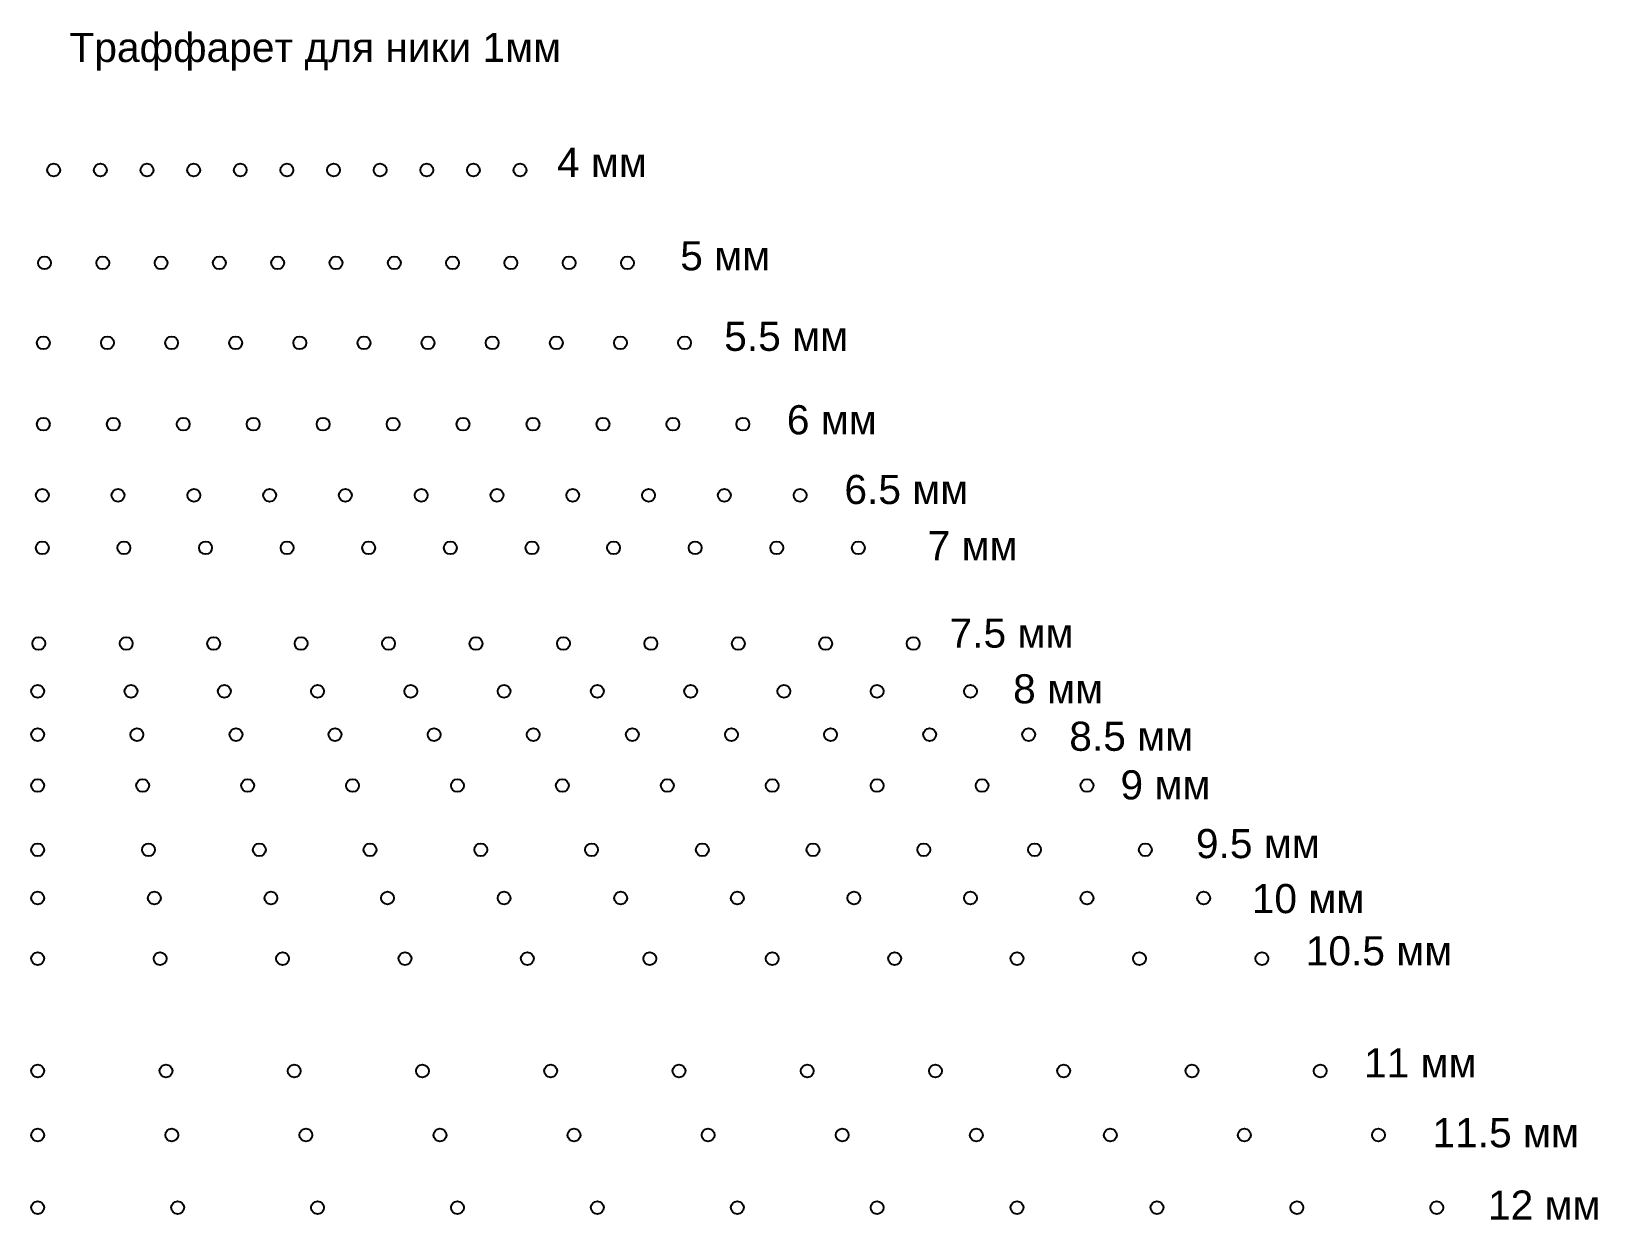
# Model space of a CAD drawing. Header units: millimetres. Extents: x 2030 to 2164, y 1868 to 1970.
import ezdxf

# ---------------------------------------------------------------- set-up
doc = ezdxf.new("R2010")
doc.units = ezdxf.units.MM
doc.styles.get("Standard").update_dxf_attribs({"font": 'arial.ttf'})

# ---------------------------------------------------------------- blocks, each defined once
blk = doc.blocks.new('*U1')
blk.add_circle((0, 0), 0.55)
blk = doc.blocks.new('*U2')
at = {"color": 0, "linetype": 'ByBlock', "lineweight": -2, "transparency": 16777216}
for p in [(2031.7, 1958.37), (2035.7, 1958.37), (2039.7, 1958.37), (2043.7, 1958.37), (2047.7, 1958.37), (2051.7, 1958.37), (2055.7, 1958.37), (2059.7, 1958.37), (2063.7, 1958.37), (2067.7, 1958.37), (2071.7, 1958.37)]:
    blk.add_blockref('*U1', p, dxfattribs=at)
blk = doc.blocks.new('*U3')
blk.add_circle((0, 0), 0.55)
blk = doc.blocks.new('*U4')
at = {"color": 0, "linetype": 'ByBlock', "lineweight": -2, "transparency": 16777216}
for p in [(2030.91, 1950.4), (2035.91, 1950.4), (2040.91, 1950.4), (2045.91, 1950.4), (2050.91, 1950.4), (2055.91, 1950.4), (2060.91, 1950.4), (2065.91, 1950.4), (2070.91, 1950.4), (2075.91, 1950.4), (2080.91, 1950.4)]:
    blk.add_blockref('*U3', p, dxfattribs=at)
blk = doc.blocks.new('*U5')
blk.add_circle((0, 0), 0.55)
blk = doc.blocks.new('*U6')
at = {"color": 0, "linetype": 'ByBlock', "lineweight": -2, "transparency": 16777216}
for p in [(2030.81, 1943.54), (2036.31, 1943.54), (2041.81, 1943.54), (2047.31, 1943.54), (2052.81, 1943.54), (2058.31, 1943.54), (2063.81, 1943.54), (2069.31, 1943.54), (2074.81, 1943.54), (2080.31, 1943.54), (2085.81, 1943.54)]:
    blk.add_blockref('*U5', p, dxfattribs=at)
blk = doc.blocks.new('*U7')
blk.add_circle((0, 0), 0.55)
blk = doc.blocks.new('*U8')
at = {"color": 0, "linetype": 'ByBlock', "lineweight": -2, "transparency": 16777216}
for p in [(2030.81, 1936.56), (2036.81, 1936.56), (2042.81, 1936.56), (2048.81, 1936.56), (2054.81, 1936.56), (2060.81, 1936.56), (2066.81, 1936.56), (2072.81, 1936.56), (2078.81, 1936.56), (2084.81, 1936.56), (2090.81, 1936.56)]:
    blk.add_blockref('*U7', p, dxfattribs=at)
blk = doc.blocks.new('*U9')
blk.add_circle((0, 0), 0.55)
blk = doc.blocks.new('*U10')
at = {"color": 0, "linetype": 'ByBlock', "lineweight": -2, "transparency": 16777216}
for p in [(2030.72, 1930.46), (2037.22, 1930.46), (2043.72, 1930.46), (2050.22, 1930.46), (2056.72, 1930.46), (2063.22, 1930.46), (2069.72, 1930.46), (2076.22, 1930.46), (2082.72, 1930.46), (2089.22, 1930.46), (2095.72, 1930.46)]:
    blk.add_blockref('*U9', p, dxfattribs=at)
blk = doc.blocks.new('*U11')
blk.add_circle((0, 0), 0.55)
blk = doc.blocks.new('*U12')
at = {"color": 0, "linetype": 'ByBlock', "lineweight": -2, "transparency": 16777216}
for p in [(2030.72, 1925.95), (2037.72, 1925.95), (2044.72, 1925.95), (2051.72, 1925.95), (2058.72, 1925.95), (2065.72, 1925.95), (2072.72, 1925.95), (2079.72, 1925.95), (2086.72, 1925.95), (2093.72, 1925.95), (2100.72, 1925.95)]:
    blk.add_blockref('*U11', p, dxfattribs=at)
blk = doc.blocks.new('*U14')
blk.add_circle((0, 0), 0.55)
blk = doc.blocks.new('*U15')
at = {"color": 0, "linetype": 'ByBlock', "lineweight": -2, "transparency": 16777216}
for p in [(2030.42, 1917.74), (2037.92, 1917.74), (2045.42, 1917.74), (2052.92, 1917.74), (2060.42, 1917.74), (2067.92, 1917.74), (2075.42, 1917.74), (2082.92, 1917.74), (2090.42, 1917.74), (2097.92, 1917.74), (2105.42, 1917.74)]:
    blk.add_blockref('*U14', p, dxfattribs=at)
blk = doc.blocks.new('*U17')
blk.add_circle((0, 0), 0.55)
blk = doc.blocks.new('*U18')
at = {"color": 0, "linetype": 'ByBlock', "lineweight": -2, "transparency": 16777216}
for p in [(2030.33, 1913.64), (2038.33, 1913.64), (2046.33, 1913.64), (2054.33, 1913.64), (2062.33, 1913.64), (2070.33, 1913.64), (2078.33, 1913.64), (2086.33, 1913.64), (2094.33, 1913.64), (2102.33, 1913.64), (2110.33, 1913.64)]:
    blk.add_blockref('*U17', p, dxfattribs=at)
blk = doc.blocks.new('*U20')
blk.add_circle((0, 0), 0.55)
blk = doc.blocks.new('*U21')
at = {"color": 0, "linetype": 'ByBlock', "lineweight": -2, "transparency": 16777216}
for p in [(2030.33, 1909.92), (2038.83, 1909.92), (2047.33, 1909.92), (2055.83, 1909.92), (2064.33, 1909.92), (2072.83, 1909.92), (2081.33, 1909.92), (2089.83, 1909.92), (2098.33, 1909.92), (2106.83, 1909.92), (2115.33, 1909.92)]:
    blk.add_blockref('*U20', p, dxfattribs=at)
blk = doc.blocks.new('*U24')
blk.add_circle((0, 0), 0.55)
blk = doc.blocks.new('*U25')
at = {"color": 0, "linetype": 'ByBlock', "lineweight": -2, "transparency": 16777216}
for p in [(2030.33, 1905.55), (2039.33, 1905.55), (2048.33, 1905.55), (2057.33, 1905.55), (2066.33, 1905.55), (2075.33, 1905.55), (2084.33, 1905.55), (2093.33, 1905.55), (2102.33, 1905.55), (2111.33, 1905.55), (2120.33, 1905.55)]:
    blk.add_blockref('*U24', p, dxfattribs=at)
blk = doc.blocks.new('*U26')
blk.add_circle((0, 0), 0.55)
blk = doc.blocks.new('*U27')
at = {"color": 0, "linetype": 'ByBlock', "lineweight": -2, "transparency": 16777216}
for p in [(2030.33, 1900.04), (2039.83, 1900.04), (2049.33, 1900.04), (2058.83, 1900.04), (2068.33, 1900.04), (2077.83, 1900.04), (2087.33, 1900.04), (2096.83, 1900.04), (2106.33, 1900.04), (2115.83, 1900.04), (2125.33, 1900.04)]:
    blk.add_blockref('*U26', p, dxfattribs=at)
blk = doc.blocks.new('*U29')
blk.add_circle((0, 0), 0.55)
blk = doc.blocks.new('*U30')
at = {"color": 0, "linetype": 'ByBlock', "lineweight": -2, "transparency": 16777216}
for p in [(2030.33, 1895.9), (2040.33, 1895.9), (2050.33, 1895.9), (2060.33, 1895.9), (2070.33, 1895.9), (2080.33, 1895.9), (2090.33, 1895.9), (2100.33, 1895.9), (2110.33, 1895.9), (2120.33, 1895.9), (2130.33, 1895.9)]:
    blk.add_blockref('*U29', p, dxfattribs=at)
blk = doc.blocks.new('*U32')
blk.add_circle((0, 0), 0.55)
blk = doc.blocks.new('*U33')
at = {"color": 0, "linetype": 'ByBlock', "lineweight": -2, "transparency": 16777216}
for p in [(2030.33, 1890.7), (2040.83, 1890.7), (2051.33, 1890.7), (2061.83, 1890.7), (2072.33, 1890.7), (2082.83, 1890.7), (2093.33, 1890.7), (2103.83, 1890.7), (2114.33, 1890.7), (2124.83, 1890.7), (2135.33, 1890.7)]:
    blk.add_blockref('*U32', p, dxfattribs=at)
blk = doc.blocks.new('*U36')
blk.add_circle((0, 0), 0.55)
blk = doc.blocks.new('*U37')
at = {"color": 0, "linetype": 'ByBlock', "lineweight": -2, "transparency": 16777216}
for p in [(2030.33, 1881.06), (2041.33, 1881.06), (2052.33, 1881.06), (2063.33, 1881.06), (2074.33, 1881.06), (2085.33, 1881.06), (2096.33, 1881.06), (2107.33, 1881.06), (2118.33, 1881.06), (2129.33, 1881.06), (2140.33, 1881.06)]:
    blk.add_blockref('*U36', p, dxfattribs=at)
blk = doc.blocks.new('*U38')
blk.add_circle((0, 0), 0.55)
blk = doc.blocks.new('*U39')
at = {"color": 0, "linetype": 'ByBlock', "lineweight": -2, "transparency": 16777216}
for p in [(2030.33, 1875.56), (2041.83, 1875.56), (2053.33, 1875.56), (2064.83, 1875.56), (2076.33, 1875.56), (2087.83, 1875.56), (2099.33, 1875.56), (2110.83, 1875.56), (2122.33, 1875.56), (2133.83, 1875.56), (2145.33, 1875.56)]:
    blk.add_blockref('*U38', p, dxfattribs=at)
blk = doc.blocks.new('*U41')
blk.add_circle((0, 0), 0.55)
blk = doc.blocks.new('*U42')
at = {"color": 0, "linetype": 'ByBlock', "lineweight": -2, "transparency": 16777216}
for p in [(2030.33, 1869.33), (2042.33, 1869.33), (2054.33, 1869.33), (2066.33, 1869.33), (2078.33, 1869.33), (2090.33, 1869.33), (2102.33, 1869.33), (2114.33, 1869.33), (2126.33, 1869.33), (2138.33, 1869.33), (2150.33, 1869.33)]:
    blk.add_blockref('*U41', p, dxfattribs=at)

msp = doc.modelspace()

# ---------------------------------------------------------------- block references
for name in ['*U2', '*U4', '*U6', '*U8', '*U10', '*U12', '*U15', '*U18', '*U21', '*U25', '*U27', '*U30', '*U33', '*U37', '*U39', '*U42']:
    msp.add_blockref(name, (0, 0))

# ---------------------------------------------------------------- texts
at = {"color": 1, "char_height": 2.5, "attachment_point": 1}
for s, width, insert in [('Траффарет для ники 1мм', 44.1316, (2033.05, 1970.14)), ('4 мм', 8.0418, (2074.87, 1960.28)), ('5 мм', 8.0418, (2085.44, 1952.26)), ('5.5 мм', 11.087, (2089.21, 1945.35)), ('6 мм', 11.087, (2094.58, 1938.19)), ('6.5 мм', 11.087, (2099.52, 1932.21)), ('7 мм', 11.087, (2106.66, 1927.38)), ('7.5 мм', 11.087, (2108.54, 1919.88)), ('8 мм', 11.087, (2113.99, 1915.1)), ('8.5 мм', 11.087, (2118.81, 1911.03)), ('9 мм', 11.087, (2123.2, 1906.86)), ('9.5 мм', 11.087, (2129.67, 1901.82)), ('10 мм', 11.087, (2134.46, 1897.1)), ('10.5 мм', 12.4841, (2139.09, 1892.62)), ('11 мм', 12.4841, (2144.09, 1883)), ('11.5 мм', 12.4841, (2149.96, 1877.01)), ('12 мм', 12.4841, (2154.72, 1870.8))]:
    msp.add_mtext_dynamic_manual_height_columns(s, width=width, gutter_width=12.5, heights=[0], dxfattribs=dict(at, insert=insert))

doc.saveas('drawing.dxf')
